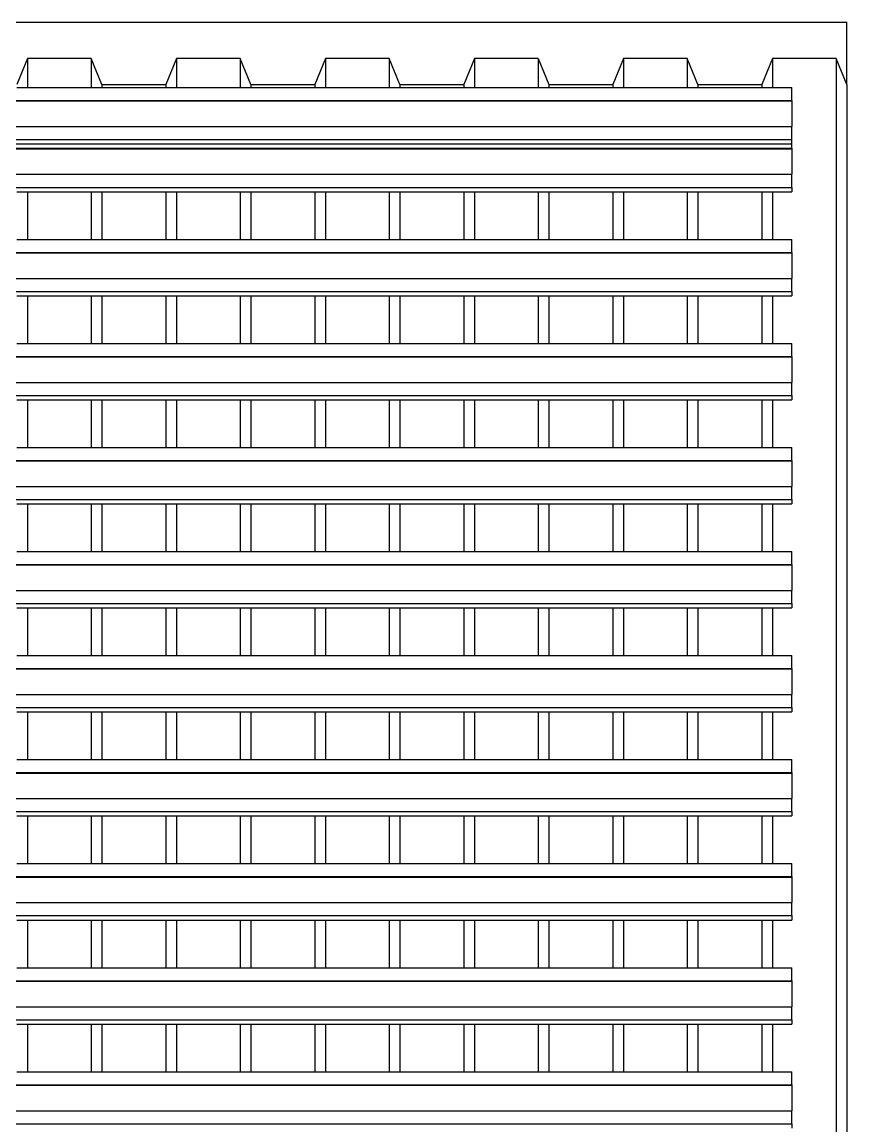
# Model space of a CAD drawing. Extents: x -60 to 60, y -13 to 16.
# Drawn here: x 19.107 to 20.671, y 10.571 to 12.664 of the extents above; entities that cross this region are included whole.
import ezdxf

# ---------------------------------------------------------------- set-up
doc = ezdxf.new("R2010")
doc.units = 0
doc.layers.get('0').update_dxf_attribs({"linetype": 'CONTINUOUS'})

msp = doc.modelspace()

# ---------------------------------------------------------------- linework, layer by layer
for p, q in [((17.564, 12.6642), (20.6706, 12.6642)), ((20.6706, 12.5458), (20.6706, 12.6642)), ((19.1173, 12.5951), (19.0971, 12.5458)), ((19.1173, 12.5951), (19.1173, 12.5402)), ((19.2383, 12.5951), (19.1173, 12.5951)), ((19.2383, 12.5951), (19.2383, 12.5402)), ((19.2585, 12.5458), (19.2383, 12.5951)), ((19.3997, 12.5951), (19.3796, 12.5458)), ((19.3997, 12.5951), (19.3997, 12.5402)), ((19.5208, 12.5951), (19.3997, 12.5951)), ((19.5208, 12.5951), (19.5208, 12.5402)), ((19.5409, 12.5458), (19.5208, 12.5951)), ((19.6821, 12.5951), (19.662, 12.5458)), ((19.6821, 12.5951), (19.6821, 12.5402)), ((19.8032, 12.5951), (19.6821, 12.5951)), ((19.8032, 12.5951), (19.8032, 12.5402)), ((19.8233, 12.5458), (19.8032, 12.5951)), ((19.9646, 12.5951), (19.9444, 12.5458)), ((19.9646, 12.5951), (19.9646, 12.5402)), ((20.0856, 12.5951), (19.9646, 12.5951)), ((20.0856, 12.5951), (20.0856, 12.5402)), ((20.0856, 12.5951), (20.1058, 12.5458)), ((20.247, 12.5951), (20.2268, 12.5458)), ((20.368, 12.5951), (20.247, 12.5951)), ((20.247, 12.5951), (20.247, 12.5402)), ((20.3882, 12.5458), (20.368, 12.5951)), ((20.368, 12.5951), (20.368, 12.5402)), ((20.5294, 12.5951), (20.5092, 12.5458)), ((20.6504, 12.5951), (20.5294, 12.5951)), ((20.5294, 12.5951), (20.5294, 12.5402)), ((20.6706, 12.5458), (20.6504, 12.5951)), ((20.6504, 12.5951), (20.6504, 9.7248)), ((19.0971, 12.5402), (19.1173, 12.5402)), ((19.1173, 12.5402), (19.2383, 12.5402)), ((19.2383, 12.5402), (19.2585, 12.5402)), ((19.2585, 12.5458), (19.2585, 12.5402)), ((19.2585, 12.5458), (19.3796, 12.5458)), ((19.2585, 12.5402), (19.3796, 12.5402)), ((19.3796, 12.5458), (19.3796, 12.5402)), ((19.3796, 12.5402), (19.3997, 12.5402)), ((19.3997, 12.5402), (19.5208, 12.5402)), ((19.5208, 12.5402), (19.5409, 12.5402)), ((19.5409, 12.5458), (19.5409, 12.5402)), ((19.5409, 12.5458), (19.662, 12.5458)), ((19.5409, 12.5402), (19.662, 12.5402)), ((19.662, 12.5458), (19.662, 12.5402)), ((19.662, 12.5402), (19.6821, 12.5402)), ((19.6821, 12.5402), (19.8032, 12.5402)), ((19.8032, 12.5402), (19.8233, 12.5402)), ((19.8233, 12.5458), (19.8233, 12.5402)), ((19.8233, 12.5458), (19.9444, 12.5458)), ((19.8233, 12.5402), (19.9444, 12.5402)), ((19.9444, 12.5458), (19.9444, 12.5402)), ((19.9444, 12.5402), (19.9646, 12.5402)), ((19.9646, 12.5402), (20.0856, 12.5402)), ((20.0856, 12.5402), (20.1058, 12.5402)), ((20.1058, 12.5458), (20.1058, 12.5402)), ((20.1058, 12.5458), (20.2268, 12.5458)), ((20.1058, 12.5402), (20.2268, 12.5402)), ((20.2268, 12.5458), (20.2268, 12.5402)), ((20.2268, 12.5402), (20.247, 12.5402)), ((20.247, 12.5402), (20.368, 12.5402)), ((20.368, 12.5402), (20.3882, 12.5402)), ((20.3882, 12.5458), (20.5092, 12.5458)), ((20.3882, 12.5458), (20.3882, 12.5402)), ((20.3882, 12.5402), (20.5092, 12.5402)), ((20.5092, 12.5458), (20.5092, 12.5402)), ((20.5092, 12.5402), (20.5294, 12.5402)), ((20.5294, 12.5402), (20.5664, 12.5402)), ((20.5664, 12.5155), (20.5664, 12.5402)), ((20.6706, 12.5458), (20.6706, 9.8133)), ((2.5664, 12.5155), (20.5664, 12.5155)), ((2.5664, 12.5147), (20.5664, 12.5147)), ((20.5664, 12.5155), (20.5664, 12.5147)), ((20.5664, 12.5147), (20.5664, 12.4662)), ((2.5664, 12.4662), (20.5664, 12.4662)), ((20.5664, 12.4415), (20.5664, 12.4662)), ((17.5664, 12.4415), (20.5664, 12.4415)), ((17.5664, 12.4333), (20.5664, 12.4333)), ((20.5664, 12.4333), (20.5664, 12.4415)), ((20.5664, 12.4248), (20.5664, 12.4333)), ((17.5664, 12.4248), (20.5664, 12.4248)), ((17.5664, 12.424), (20.5664, 12.424)), ((20.5664, 12.4248), (20.5664, 12.424)), ((20.5664, 12.424), (20.5664, 12.3755)), ((17.5664, 12.3755), (20.5664, 12.3755)), ((20.5664, 12.3508), (20.5664, 12.3755)), ((17.5664, 12.3508), (20.5664, 12.3508)), ((20.5664, 12.3508), (20.5664, 12.3426)), ((19.0971, 12.3426), (19.1173, 12.3426)), ((19.1173, 12.3426), (19.1173, 12.2522)), ((19.1173, 12.3426), (19.2383, 12.3426)), ((19.2383, 12.3426), (19.2383, 12.2522)), ((19.2383, 12.3426), (19.2585, 12.3426)), ((19.2585, 12.3426), (19.2585, 12.2522)), ((19.2585, 12.3426), (19.3796, 12.3426)), ((19.3796, 12.3426), (19.3796, 12.2522)), ((19.3796, 12.3426), (19.3997, 12.3426)), ((19.3997, 12.3426), (19.3997, 12.2522)), ((19.3997, 12.3426), (19.5208, 12.3426)), ((19.5208, 12.3426), (19.5208, 12.2522)), ((19.5208, 12.3426), (19.5409, 12.3426)), ((19.5409, 12.3426), (19.5409, 12.2522)), ((19.5409, 12.3426), (19.662, 12.3426)), ((19.662, 12.3426), (19.662, 12.2522)), ((19.662, 12.3426), (19.6821, 12.3426)), ((19.6821, 12.3426), (19.6821, 12.2522)), ((19.6821, 12.3426), (19.8032, 12.3426)), ((19.8032, 12.3426), (19.8032, 12.2522)), ((19.8032, 12.3426), (19.8233, 12.3426)), ((19.8233, 12.3426), (19.8233, 12.2522)), ((19.8233, 12.3426), (19.9444, 12.3426)), ((19.9444, 12.3426), (19.9444, 12.2522)), ((19.9444, 12.3426), (19.9646, 12.3426)), ((19.9646, 12.3426), (19.9646, 12.2522)), ((19.9646, 12.3426), (20.0856, 12.3426)), ((20.0856, 12.3426), (20.0856, 12.2522)), ((20.0856, 12.3426), (20.1058, 12.3426)), ((20.1058, 12.3426), (20.1058, 12.2522)), ((20.1058, 12.3426), (20.2268, 12.3426)), ((20.2268, 12.3426), (20.2268, 12.2522)), ((20.2268, 12.3426), (20.247, 12.3426)), ((20.247, 12.3426), (20.247, 12.2522)), ((20.247, 12.3426), (20.368, 12.3426)), ((20.368, 12.3426), (20.368, 12.2522)), ((20.368, 12.3426), (20.3882, 12.3426)), ((20.3882, 12.3426), (20.3882, 12.2522)), ((20.3882, 12.3426), (20.5092, 12.3426)), ((20.5092, 12.3426), (20.5092, 12.2522)), ((20.5092, 12.3426), (20.5294, 12.3426)), ((20.5294, 12.3426), (20.5294, 12.2522)), ((20.5294, 12.3426), (20.5664, 12.3426)), ((19.0971, 12.2522), (19.1173, 12.2522)), ((19.1173, 12.2522), (19.2383, 12.2522)), ((19.2383, 12.2522), (19.2585, 12.2522)), ((19.2585, 12.2522), (19.3796, 12.2522)), ((19.3796, 12.2522), (19.3997, 12.2522)), ((19.3997, 12.2522), (19.5208, 12.2522)), ((19.5208, 12.2522), (19.5409, 12.2522)), ((19.5409, 12.2522), (19.662, 12.2522)), ((19.662, 12.2522), (19.6821, 12.2522)), ((19.6821, 12.2522), (19.8032, 12.2522)), ((19.8032, 12.2522), (19.8233, 12.2522)), ((19.8233, 12.2522), (19.9444, 12.2522)), ((19.9444, 12.2522), (19.9646, 12.2522)), ((19.9646, 12.2522), (20.0856, 12.2522)), ((20.0856, 12.2522), (20.1058, 12.2522)), ((20.1058, 12.2522), (20.2268, 12.2522)), ((20.2268, 12.2522), (20.247, 12.2522)), ((20.247, 12.2522), (20.368, 12.2522)), ((20.368, 12.2522), (20.3882, 12.2522)), ((20.3882, 12.2522), (20.5092, 12.2522)), ((20.5092, 12.2522), (20.5294, 12.2522)), ((20.5294, 12.2522), (20.5664, 12.2522)), ((20.5664, 12.2275), (20.5664, 12.2522)), ((17.5664, 12.2275), (20.5664, 12.2275)), ((17.5664, 12.2267), (20.5664, 12.2267)), ((20.5664, 12.2275), (20.5664, 12.2267)), ((20.5664, 12.2267), (20.5664, 12.1782)), ((17.5664, 12.1782), (20.5664, 12.1782)), ((20.5664, 12.1535), (20.5664, 12.1782)), ((17.5664, 12.1535), (20.5664, 12.1535)), ((19.0971, 12.1453), (19.1173, 12.1453)), ((19.1173, 12.1453), (19.1173, 12.0549)), ((19.1173, 12.1453), (19.2383, 12.1453)), ((19.2383, 12.1453), (19.2383, 12.0549)), ((19.2383, 12.1453), (19.2585, 12.1453)), ((19.2585, 12.1453), (19.2585, 12.0549)), ((19.2585, 12.1453), (19.3796, 12.1453)), ((19.3796, 12.1453), (19.3796, 12.0549)), ((19.3796, 12.1453), (19.3997, 12.1453)), ((19.3997, 12.1453), (19.3997, 12.0549)), ((19.3997, 12.1453), (19.5208, 12.1453)), ((19.5208, 12.1453), (19.5208, 12.0549)), ((19.5208, 12.1453), (19.5409, 12.1453)), ((19.5409, 12.1453), (19.5409, 12.0549)), ((19.5409, 12.1453), (19.662, 12.1453)), ((19.662, 12.1453), (19.662, 12.0549)), ((19.662, 12.1453), (19.6821, 12.1453)), ((19.6821, 12.1453), (19.6821, 12.0549)), ((19.6821, 12.1453), (19.8032, 12.1453)), ((19.8032, 12.1453), (19.8032, 12.0549)), ((19.8032, 12.1453), (19.8233, 12.1453)), ((19.8233, 12.1453), (19.8233, 12.0549)), ((19.8233, 12.1453), (19.9444, 12.1453)), ((19.9444, 12.1453), (19.9444, 12.0549)), ((19.9444, 12.1453), (19.9646, 12.1453)), ((19.9646, 12.1453), (19.9646, 12.0549)), ((19.9646, 12.1453), (20.0856, 12.1453)), ((20.0856, 12.1453), (20.0856, 12.0549)), ((20.0856, 12.1453), (20.1058, 12.1453)), ((20.1058, 12.1453), (20.1058, 12.0549)), ((20.1058, 12.1453), (20.2268, 12.1453)), ((20.2268, 12.1453), (20.2268, 12.0549)), ((20.2268, 12.1453), (20.247, 12.1453)), ((20.247, 12.1453), (20.247, 12.0549)), ((20.247, 12.1453), (20.368, 12.1453)), ((20.368, 12.1453), (20.368, 12.0549)), ((20.368, 12.1453), (20.3882, 12.1453)), ((20.3882, 12.1453), (20.3882, 12.0549)), ((20.3882, 12.1453), (20.5092, 12.1453)), ((20.5092, 12.1453), (20.5092, 12.0549)), ((20.5092, 12.1453), (20.5294, 12.1453)), ((20.5294, 12.1453), (20.5294, 12.0549)), ((20.5294, 12.1453), (20.5664, 12.1453)), ((20.5664, 12.1535), (20.5664, 12.1453)), ((19.0971, 12.0549), (19.1173, 12.0549)), ((19.1173, 12.0549), (19.2383, 12.0549)), ((19.2383, 12.0549), (19.2585, 12.0549)), ((19.2585, 12.0549), (19.3796, 12.0549)), ((19.3796, 12.0549), (19.3997, 12.0549)), ((19.3997, 12.0549), (19.5208, 12.0549)), ((19.5208, 12.0549), (19.5409, 12.0549)), ((19.5409, 12.0549), (19.662, 12.0549)), ((19.662, 12.0549), (19.6821, 12.0549)), ((19.6821, 12.0549), (19.8032, 12.0549)), ((19.8032, 12.0549), (19.8233, 12.0549)), ((19.8233, 12.0549), (19.9444, 12.0549)), ((19.9444, 12.0549), (19.9646, 12.0549)), ((19.9646, 12.0549), (20.0856, 12.0549)), ((20.0856, 12.0549), (20.1058, 12.0549)), ((20.1058, 12.0549), (20.2268, 12.0549)), ((20.2268, 12.0549), (20.247, 12.0549)), ((20.247, 12.0549), (20.368, 12.0549)), ((20.368, 12.0549), (20.3882, 12.0549)), ((20.3882, 12.0549), (20.5092, 12.0549)), ((20.5092, 12.0549), (20.5294, 12.0549)), ((20.5294, 12.0549), (20.5664, 12.0549)), ((20.5664, 12.0302), (20.5664, 12.0549)), ((17.5664, 12.0302), (20.5664, 12.0302)), ((17.5664, 12.0294), (20.5664, 12.0294)), ((20.5664, 12.0302), (20.5664, 12.0294)), ((20.5664, 12.0294), (20.5664, 11.9809)), ((17.5664, 11.9809), (20.5664, 11.9809)), ((20.5664, 11.9562), (20.5664, 11.9809)), ((17.5664, 11.9562), (20.5664, 11.9562)), ((20.5664, 11.9562), (20.5664, 11.948)), ((19.0971, 11.948), (19.1173, 11.948)), ((19.1173, 11.948), (19.1173, 11.8576)), ((19.1173, 11.948), (19.2383, 11.948)), ((19.2383, 11.948), (19.2383, 11.8576)), ((19.2383, 11.948), (19.2585, 11.948)), ((19.2585, 11.948), (19.2585, 11.8576)), ((19.2585, 11.948), (19.3796, 11.948)), ((19.3796, 11.948), (19.3796, 11.8576)), ((19.3796, 11.948), (19.3997, 11.948)), ((19.3997, 11.948), (19.3997, 11.8576)), ((19.3997, 11.948), (19.5208, 11.948)), ((19.5208, 11.948), (19.5208, 11.8576)), ((19.5208, 11.948), (19.5409, 11.948)), ((19.5409, 11.948), (19.5409, 11.8576)), ((19.5409, 11.948), (19.662, 11.948)), ((19.662, 11.948), (19.662, 11.8576)), ((19.662, 11.948), (19.6821, 11.948)), ((19.6821, 11.948), (19.6821, 11.8576)), ((19.6821, 11.948), (19.8032, 11.948)), ((19.8032, 11.948), (19.8032, 11.8576)), ((19.8032, 11.948), (19.8233, 11.948)), ((19.8233, 11.948), (19.8233, 11.8576)), ((19.8233, 11.948), (19.9444, 11.948)), ((19.9444, 11.948), (19.9444, 11.8576)), ((19.9444, 11.948), (19.9646, 11.948)), ((19.9646, 11.948), (19.9646, 11.8576)), ((19.9646, 11.948), (20.0856, 11.948)), ((20.0856, 11.948), (20.0856, 11.8576)), ((20.0856, 11.948), (20.1058, 11.948)), ((20.1058, 11.948), (20.1058, 11.8576)), ((20.1058, 11.948), (20.2268, 11.948)), ((20.2268, 11.948), (20.2268, 11.8576)), ((20.2268, 11.948), (20.247, 11.948)), ((20.247, 11.948), (20.247, 11.8576)), ((20.247, 11.948), (20.368, 11.948)), ((20.368, 11.948), (20.368, 11.8576)), ((20.368, 11.948), (20.3882, 11.948)), ((20.3882, 11.948), (20.3882, 11.8576)), ((20.3882, 11.948), (20.5092, 11.948)), ((20.5092, 11.948), (20.5092, 11.8576)), ((20.5092, 11.948), (20.5294, 11.948)), ((20.5294, 11.948), (20.5294, 11.8576)), ((20.5294, 11.948), (20.5664, 11.948)), ((19.0971, 11.8576), (19.1173, 11.8576)), ((19.1173, 11.8576), (19.2383, 11.8576)), ((19.2383, 11.8576), (19.2585, 11.8576)), ((19.2585, 11.8576), (19.3796, 11.8576)), ((19.3796, 11.8576), (19.3997, 11.8576)), ((19.3997, 11.8576), (19.5208, 11.8576)), ((19.5208, 11.8576), (19.5409, 11.8576)), ((19.5409, 11.8576), (19.662, 11.8576)), ((19.662, 11.8576), (19.6821, 11.8576)), ((19.6821, 11.8576), (19.8032, 11.8576)), ((19.8032, 11.8576), (19.8233, 11.8576)), ((19.8233, 11.8576), (19.9444, 11.8576)), ((19.9444, 11.8576), (19.9646, 11.8576)), ((19.9646, 11.8576), (20.0856, 11.8576)), ((20.0856, 11.8576), (20.1058, 11.8576)), ((20.1058, 11.8576), (20.2268, 11.8576)), ((20.2268, 11.8576), (20.247, 11.8576)), ((20.247, 11.8576), (20.368, 11.8576)), ((20.368, 11.8576), (20.3882, 11.8576)), ((20.3882, 11.8576), (20.5092, 11.8576)), ((20.5092, 11.8576), (20.5294, 11.8576)), ((20.5294, 11.8576), (20.5664, 11.8576)), ((20.5664, 11.8329), (20.5664, 11.8576)), ((17.6564, 11.8329), (20.5664, 11.8329)), ((17.6564, 11.8321), (20.5664, 11.8321)), ((20.5664, 11.8329), (20.5664, 11.8321)), ((20.5664, 11.8321), (20.5664, 11.7836)), ((17.6564, 11.7836), (20.5664, 11.7836)), ((20.5664, 11.759), (20.5664, 11.7836)), ((17.6564, 11.759), (20.5664, 11.759)), ((19.0971, 11.7507), (19.1173, 11.7507)), ((19.1173, 11.7507), (19.1173, 11.6603)), ((19.1173, 11.7507), (19.2383, 11.7507)), ((19.2383, 11.7507), (19.2383, 11.6603)), ((19.2383, 11.7507), (19.2585, 11.7507)), ((19.2585, 11.7507), (19.2585, 11.6603)), ((19.2585, 11.7507), (19.3796, 11.7507)), ((19.3796, 11.7507), (19.3796, 11.6603)), ((19.3796, 11.7507), (19.3997, 11.7507)), ((19.3997, 11.7507), (19.3997, 11.6603)), ((19.3997, 11.7507), (19.5208, 11.7507)), ((19.5208, 11.7507), (19.5208, 11.6603)), ((19.5208, 11.7507), (19.5409, 11.7507)), ((19.5409, 11.7507), (19.5409, 11.6603)), ((19.5409, 11.7507), (19.662, 11.7507)), ((19.662, 11.7507), (19.662, 11.6603)), ((19.662, 11.7507), (19.6821, 11.7507)), ((19.6821, 11.7507), (19.6821, 11.6603)), ((19.6821, 11.7507), (19.8032, 11.7507)), ((19.8032, 11.7507), (19.8032, 11.6603)), ((19.8032, 11.7507), (19.8233, 11.7507)), ((19.8233, 11.7507), (19.8233, 11.6603)), ((19.8233, 11.7507), (19.9444, 11.7507)), ((19.9444, 11.7507), (19.9444, 11.6603)), ((19.9444, 11.7507), (19.9646, 11.7507)), ((19.9646, 11.7507), (19.9646, 11.6603)), ((19.9646, 11.7507), (20.0856, 11.7507)), ((20.0856, 11.7507), (20.0856, 11.6603)), ((20.0856, 11.7507), (20.1058, 11.7507)), ((20.1058, 11.7507), (20.1058, 11.6603)), ((20.1058, 11.7507), (20.2268, 11.7507)), ((20.2268, 11.7507), (20.2268, 11.6603)), ((20.2268, 11.7507), (20.247, 11.7507)), ((20.247, 11.7507), (20.247, 11.6603)), ((20.247, 11.7507), (20.368, 11.7507)), ((20.368, 11.7507), (20.368, 11.6603)), ((20.368, 11.7507), (20.3882, 11.7507)), ((20.3882, 11.7507), (20.3882, 11.6603)), ((20.3882, 11.7507), (20.5092, 11.7507)), ((20.5092, 11.7507), (20.5092, 11.6603)), ((20.5092, 11.7507), (20.5294, 11.7507)), ((20.5294, 11.7507), (20.5294, 11.6603)), ((20.5294, 11.7507), (20.5664, 11.7507)), ((20.5664, 11.759), (20.5664, 11.7507)), ((19.0971, 11.6603), (19.1173, 11.6603)), ((19.1173, 11.6603), (19.2383, 11.6603)), ((19.2383, 11.6603), (19.2585, 11.6603)), ((19.2585, 11.6603), (19.3796, 11.6603)), ((19.3796, 11.6603), (19.3997, 11.6603)), ((19.3997, 11.6603), (19.5208, 11.6603)), ((19.5208, 11.6603), (19.5409, 11.6603)), ((19.5409, 11.6603), (19.662, 11.6603)), ((19.662, 11.6603), (19.6821, 11.6603)), ((19.6821, 11.6603), (19.8032, 11.6603)), ((19.8032, 11.6603), (19.8233, 11.6603)), ((19.8233, 11.6603), (19.9444, 11.6603)), ((19.9444, 11.6603), (19.9646, 11.6603)), ((19.9646, 11.6603), (20.0856, 11.6603)), ((20.0856, 11.6603), (20.1058, 11.6603)), ((20.1058, 11.6603), (20.2268, 11.6603)), ((20.2268, 11.6603), (20.247, 11.6603)), ((20.247, 11.6603), (20.368, 11.6603)), ((20.368, 11.6603), (20.3882, 11.6603)), ((20.3882, 11.6603), (20.5092, 11.6603)), ((20.5092, 11.6603), (20.5294, 11.6603)), ((20.5294, 11.6603), (20.5664, 11.6603)), ((20.5664, 11.6357), (20.5664, 11.6603)), ((17.6564, 11.6357), (20.5664, 11.6357)), ((17.6564, 11.6348), (20.5664, 11.6348)), ((20.5664, 11.6357), (20.5664, 11.6348)), ((20.5664, 11.6348), (20.5664, 11.5863)), ((17.6564, 11.5863), (20.5664, 11.5863)), ((20.5664, 11.5617), (20.5664, 11.5863)), ((17.6564, 11.5617), (20.5664, 11.5617)), ((19.0971, 11.5535), (19.1173, 11.5535)), ((19.1173, 11.5535), (19.1173, 11.463)), ((19.1173, 11.5535), (19.2383, 11.5535)), ((19.2383, 11.5535), (19.2383, 11.463)), ((19.2383, 11.5535), (19.2585, 11.5535)), ((19.2585, 11.5535), (19.2585, 11.463)), ((19.2585, 11.5535), (19.3796, 11.5535)), ((19.3796, 11.5535), (19.3796, 11.463)), ((19.3796, 11.5535), (19.3997, 11.5535)), ((19.3997, 11.5535), (19.3997, 11.463)), ((19.3997, 11.5535), (19.5208, 11.5535)), ((19.5208, 11.5535), (19.5208, 11.463)), ((19.5208, 11.5535), (19.5409, 11.5535)), ((19.5409, 11.5535), (19.5409, 11.463)), ((19.5409, 11.5535), (19.662, 11.5535)), ((19.662, 11.5535), (19.662, 11.463)), ((19.662, 11.5535), (19.6821, 11.5535)), ((19.6821, 11.5535), (19.6821, 11.463)), ((19.6821, 11.5535), (19.8032, 11.5535)), ((19.8032, 11.5535), (19.8032, 11.463)), ((19.8032, 11.5535), (19.8233, 11.5535)), ((19.8233, 11.5535), (19.8233, 11.463)), ((19.8233, 11.5535), (19.9444, 11.5535)), ((19.9444, 11.5535), (19.9444, 11.463)), ((19.9444, 11.5535), (19.9646, 11.5535)), ((19.9646, 11.5535), (19.9646, 11.463)), ((19.9646, 11.5535), (20.0856, 11.5535)), ((20.0856, 11.5535), (20.0856, 11.463)), ((20.0856, 11.5535), (20.1058, 11.5535)), ((20.1058, 11.5535), (20.1058, 11.463)), ((20.1058, 11.5535), (20.2268, 11.5535)), ((20.2268, 11.5535), (20.2268, 11.463)), ((20.2268, 11.5535), (20.247, 11.5535)), ((20.247, 11.5535), (20.247, 11.463)), ((20.247, 11.5535), (20.368, 11.5535)), ((20.368, 11.5535), (20.368, 11.463)), ((20.368, 11.5535), (20.3882, 11.5535)), ((20.3882, 11.5535), (20.3882, 11.463)), ((20.3882, 11.5535), (20.5092, 11.5535)), ((20.5092, 11.5535), (20.5092, 11.463)), ((20.5092, 11.5535), (20.5294, 11.5535)), ((20.5294, 11.5535), (20.5294, 11.463)), ((20.5294, 11.5535), (20.5664, 11.5535)), ((20.5664, 11.5617), (20.5664, 11.5535)), ((19.0971, 11.463), (19.1173, 11.463)), ((19.1173, 11.463), (19.2383, 11.463)), ((19.2383, 11.463), (19.2585, 11.463)), ((19.2585, 11.463), (19.3796, 11.463)), ((19.3796, 11.463), (19.3997, 11.463)), ((19.3997, 11.463), (19.5208, 11.463)), ((19.5208, 11.463), (19.5409, 11.463)), ((19.5409, 11.463), (19.662, 11.463)), ((19.662, 11.463), (19.6821, 11.463)), ((19.6821, 11.463), (19.8032, 11.463)), ((19.8032, 11.463), (19.8233, 11.463)), ((19.8233, 11.463), (19.9444, 11.463)), ((19.9444, 11.463), (19.9646, 11.463)), ((19.9646, 11.463), (20.0856, 11.463)), ((20.0856, 11.463), (20.1058, 11.463)), ((20.1058, 11.463), (20.2268, 11.463)), ((20.2268, 11.463), (20.247, 11.463)), ((20.247, 11.463), (20.368, 11.463)), ((20.368, 11.463), (20.3882, 11.463)), ((20.3882, 11.463), (20.5092, 11.463)), ((20.5092, 11.463), (20.5294, 11.463)), ((20.5294, 11.463), (20.5664, 11.463)), ((20.5664, 11.4384), (20.5664, 11.463)), ((17.6564, 11.4384), (20.5664, 11.4384)), ((17.6564, 11.4376), (20.5664, 11.4376)), ((20.5664, 11.4384), (20.5664, 11.4376)), ((20.5664, 11.4376), (20.5664, 11.3891)), ((17.6564, 11.3891), (20.5664, 11.3891)), ((20.5664, 11.3644), (20.5664, 11.3891)), ((17.6564, 11.3644), (20.5664, 11.3644)), ((19.0971, 11.3562), (19.1173, 11.3562)), ((19.1173, 11.3562), (19.1173, 11.2658)), ((19.1173, 11.3562), (19.2383, 11.3562)), ((19.2383, 11.3562), (19.2383, 11.2658)), ((19.2383, 11.3562), (19.2585, 11.3562)), ((19.2585, 11.3562), (19.2585, 11.2658)), ((19.2585, 11.3562), (19.3796, 11.3562)), ((19.3796, 11.3562), (19.3796, 11.2658)), ((19.3796, 11.3562), (19.3997, 11.3562)), ((19.3997, 11.3562), (19.3997, 11.2658)), ((19.3997, 11.3562), (19.5208, 11.3562)), ((19.5208, 11.3562), (19.5208, 11.2658)), ((19.5208, 11.3562), (19.5409, 11.3562)), ((19.5409, 11.3562), (19.5409, 11.2658)), ((19.5409, 11.3562), (19.662, 11.3562)), ((19.662, 11.3562), (19.662, 11.2658)), ((19.662, 11.3562), (19.6821, 11.3562)), ((19.6821, 11.3562), (19.6821, 11.2658)), ((19.6821, 11.3562), (19.8032, 11.3562)), ((19.8032, 11.3562), (19.8032, 11.2658)), ((19.8032, 11.3562), (19.8233, 11.3562)), ((19.8233, 11.3562), (19.8233, 11.2658)), ((19.8233, 11.3562), (19.9444, 11.3562)), ((19.9444, 11.3562), (19.9444, 11.2658)), ((19.9444, 11.3562), (19.9646, 11.3562)), ((19.9646, 11.3562), (19.9646, 11.2658)), ((19.9646, 11.3562), (20.0856, 11.3562)), ((20.0856, 11.3562), (20.0856, 11.2658)), ((20.0856, 11.3562), (20.1058, 11.3562)), ((20.1058, 11.3562), (20.1058, 11.2658)), ((20.1058, 11.3562), (20.2268, 11.3562)), ((20.2268, 11.3562), (20.2268, 11.2658)), ((20.2268, 11.3562), (20.247, 11.3562)), ((20.247, 11.3562), (20.247, 11.2658)), ((20.247, 11.3562), (20.368, 11.3562)), ((20.368, 11.3562), (20.368, 11.2658)), ((20.368, 11.3562), (20.3882, 11.3562)), ((20.3882, 11.3562), (20.3882, 11.2658)), ((20.3882, 11.3562), (20.5092, 11.3562)), ((20.5092, 11.3562), (20.5092, 11.2658)), ((20.5092, 11.3562), (20.5294, 11.3562)), ((20.5294, 11.3562), (20.5294, 11.2658)), ((20.5294, 11.3562), (20.5664, 11.3562)), ((20.5664, 11.3644), (20.5664, 11.3562)), ((19.0971, 11.2658), (19.1173, 11.2658)), ((19.1173, 11.2658), (19.2383, 11.2658)), ((19.2383, 11.2658), (19.2585, 11.2658)), ((19.2585, 11.2658), (19.3796, 11.2658)), ((19.3796, 11.2658), (19.3997, 11.2658)), ((19.3997, 11.2658), (19.5208, 11.2658)), ((19.5208, 11.2658), (19.5409, 11.2658)), ((19.5409, 11.2658), (19.662, 11.2658)), ((19.662, 11.2658), (19.6821, 11.2658)), ((19.6821, 11.2658), (19.8032, 11.2658)), ((19.8032, 11.2658), (19.8233, 11.2658)), ((19.8233, 11.2658), (19.9444, 11.2658)), ((19.9444, 11.2658), (19.9646, 11.2658)), ((19.9646, 11.2658), (20.0856, 11.2658)), ((20.0856, 11.2658), (20.1058, 11.2658)), ((20.1058, 11.2658), (20.2268, 11.2658)), ((20.2268, 11.2658), (20.247, 11.2658)), ((20.247, 11.2658), (20.368, 11.2658)), ((20.368, 11.2658), (20.3882, 11.2658)), ((20.3882, 11.2658), (20.5092, 11.2658)), ((20.5092, 11.2658), (20.5294, 11.2658)), ((20.5294, 11.2658), (20.5664, 11.2658)), ((20.5664, 11.2411), (20.5664, 11.2658)), ((17.6564, 11.2411), (20.5664, 11.2411)), ((17.6564, 11.2403), (20.5664, 11.2403)), ((20.5664, 11.2411), (20.5664, 11.2403)), ((20.5664, 11.2403), (20.5664, 11.1918)), ((17.6564, 11.1918), (20.5664, 11.1918)), ((20.5664, 11.1671), (20.5664, 11.1918)), ((17.6564, 11.1671), (20.5664, 11.1671)), ((19.0971, 11.1589), (19.1173, 11.1589)), ((19.1173, 11.1589), (19.1173, 11.0685)), ((19.1173, 11.1589), (19.2383, 11.1589)), ((19.2383, 11.1589), (19.2383, 11.0685)), ((19.2383, 11.1589), (19.2585, 11.1589)), ((19.2585, 11.1589), (19.2585, 11.0685)), ((19.2585, 11.1589), (19.3796, 11.1589)), ((19.3796, 11.1589), (19.3796, 11.0685)), ((19.3796, 11.1589), (19.3997, 11.1589)), ((19.3997, 11.1589), (19.3997, 11.0685)), ((19.3997, 11.1589), (19.5208, 11.1589)), ((19.5208, 11.1589), (19.5208, 11.0685)), ((19.5208, 11.1589), (19.5409, 11.1589)), ((19.5409, 11.1589), (19.5409, 11.0685)), ((19.5409, 11.1589), (19.662, 11.1589)), ((19.662, 11.1589), (19.662, 11.0685)), ((19.662, 11.1589), (19.6821, 11.1589)), ((19.6821, 11.1589), (19.6821, 11.0685)), ((19.6821, 11.1589), (19.8032, 11.1589)), ((19.8032, 11.1589), (19.8032, 11.0685)), ((19.8032, 11.1589), (19.8233, 11.1589)), ((19.8233, 11.1589), (19.8233, 11.0685)), ((19.8233, 11.1589), (19.9444, 11.1589)), ((19.9444, 11.1589), (19.9444, 11.0685)), ((19.9444, 11.1589), (19.9646, 11.1589)), ((19.9646, 11.1589), (19.9646, 11.0685)), ((19.9646, 11.1589), (20.0856, 11.1589)), ((20.0856, 11.1589), (20.0856, 11.0685)), ((20.0856, 11.1589), (20.1058, 11.1589)), ((20.1058, 11.1589), (20.1058, 11.0685)), ((20.1058, 11.1589), (20.2268, 11.1589)), ((20.2268, 11.1589), (20.2268, 11.0685)), ((20.2268, 11.1589), (20.247, 11.1589)), ((20.247, 11.1589), (20.247, 11.0685)), ((20.247, 11.1589), (20.368, 11.1589)), ((20.368, 11.1589), (20.368, 11.0685)), ((20.368, 11.1589), (20.3882, 11.1589)), ((20.3882, 11.1589), (20.3882, 11.0685)), ((20.3882, 11.1589), (20.5092, 11.1589)), ((20.5092, 11.1589), (20.5092, 11.0685)), ((20.5092, 11.1589), (20.5294, 11.1589)), ((20.5294, 11.1589), (20.5294, 11.0685)), ((20.5294, 11.1589), (20.5664, 11.1589)), ((20.5664, 11.1671), (20.5664, 11.1589)), ((19.0971, 11.0685), (19.1173, 11.0685)), ((19.1173, 11.0685), (19.2383, 11.0685)), ((19.2383, 11.0685), (19.2585, 11.0685)), ((19.2585, 11.0685), (19.3796, 11.0685)), ((19.3796, 11.0685), (19.3997, 11.0685)), ((19.3997, 11.0685), (19.5208, 11.0685)), ((19.5208, 11.0685), (19.5409, 11.0685)), ((19.5409, 11.0685), (19.662, 11.0685)), ((19.662, 11.0685), (19.6821, 11.0685)), ((19.6821, 11.0685), (19.8032, 11.0685)), ((19.8032, 11.0685), (19.8233, 11.0685)), ((19.8233, 11.0685), (19.9444, 11.0685)), ((19.9444, 11.0685), (19.9646, 11.0685)), ((19.9646, 11.0685), (20.0856, 11.0685)), ((20.0856, 11.0685), (20.1058, 11.0685)), ((20.1058, 11.0685), (20.2268, 11.0685)), ((20.2268, 11.0685), (20.247, 11.0685)), ((20.247, 11.0685), (20.368, 11.0685)), ((20.368, 11.0685), (20.3882, 11.0685)), ((20.3882, 11.0685), (20.5092, 11.0685)), ((20.5092, 11.0685), (20.5294, 11.0685)), ((20.5294, 11.0685), (20.5664, 11.0685)), ((20.5664, 11.0438), (20.5664, 11.0685)), ((17.6564, 11.0438), (20.5664, 11.0438)), ((17.6564, 11.043), (20.5664, 11.043)), ((20.5664, 11.0438), (20.5664, 11.043)), ((20.5664, 11.043), (20.5664, 10.9945)), ((17.6564, 10.9945), (20.5664, 10.9945)), ((20.5664, 10.9699), (20.5664, 10.9945)), ((17.6564, 10.9699), (20.5664, 10.9699)), ((20.5664, 10.9699), (20.5664, 10.9616)), ((19.0971, 10.9616), (19.1173, 10.9616)), ((19.1173, 10.9616), (19.1173, 10.8712)), ((19.1173, 10.9616), (19.2383, 10.9616)), ((19.2383, 10.9616), (19.2383, 10.8712)), ((19.2383, 10.9616), (19.2585, 10.9616)), ((19.2585, 10.9616), (19.2585, 10.8712)), ((19.2585, 10.9616), (19.3796, 10.9616)), ((19.3796, 10.9616), (19.3796, 10.8712)), ((19.3796, 10.9616), (19.3997, 10.9616)), ((19.3997, 10.9616), (19.3997, 10.8712)), ((19.3997, 10.9616), (19.5208, 10.9616)), ((19.5208, 10.9616), (19.5208, 10.8712)), ((19.5208, 10.9616), (19.5409, 10.9616)), ((19.5409, 10.9616), (19.5409, 10.8712)), ((19.5409, 10.9616), (19.662, 10.9616)), ((19.662, 10.9616), (19.662, 10.8712)), ((19.662, 10.9616), (19.6821, 10.9616)), ((19.6821, 10.9616), (19.6821, 10.8712)), ((19.6821, 10.9616), (19.8032, 10.9616)), ((19.8032, 10.9616), (19.8032, 10.8712)), ((19.8032, 10.9616), (19.8233, 10.9616)), ((19.8233, 10.9616), (19.8233, 10.8712)), ((19.8233, 10.9616), (19.9444, 10.9616)), ((19.9444, 10.9616), (19.9444, 10.8712)), ((19.9444, 10.9616), (19.9646, 10.9616)), ((19.9646, 10.9616), (19.9646, 10.8712)), ((19.9646, 10.9616), (20.0856, 10.9616)), ((20.0856, 10.9616), (20.0856, 10.8712)), ((20.0856, 10.9616), (20.1058, 10.9616)), ((20.1058, 10.9616), (20.1058, 10.8712)), ((20.1058, 10.9616), (20.2268, 10.9616)), ((20.2268, 10.9616), (20.2268, 10.8712)), ((20.2268, 10.9616), (20.247, 10.9616)), ((20.247, 10.9616), (20.247, 10.8712)), ((20.247, 10.9616), (20.368, 10.9616)), ((20.368, 10.9616), (20.368, 10.8712)), ((20.368, 10.9616), (20.3882, 10.9616)), ((20.3882, 10.9616), (20.3882, 10.8712)), ((20.3882, 10.9616), (20.5092, 10.9616)), ((20.5092, 10.9616), (20.5092, 10.8712)), ((20.5092, 10.9616), (20.5294, 10.9616)), ((20.5294, 10.9616), (20.5294, 10.8712)), ((20.5294, 10.9616), (20.5664, 10.9616)), ((19.0971, 10.8712), (19.1173, 10.8712)), ((19.1173, 10.8712), (19.2383, 10.8712)), ((19.2383, 10.8712), (19.2585, 10.8712)), ((19.2585, 10.8712), (19.3796, 10.8712)), ((19.3796, 10.8712), (19.3997, 10.8712)), ((19.3997, 10.8712), (19.5208, 10.8712)), ((19.5208, 10.8712), (19.5409, 10.8712)), ((19.5409, 10.8712), (19.662, 10.8712)), ((19.662, 10.8712), (19.6821, 10.8712)), ((19.6821, 10.8712), (19.8032, 10.8712)), ((19.8032, 10.8712), (19.8233, 10.8712)), ((19.8233, 10.8712), (19.9444, 10.8712)), ((19.9444, 10.8712), (19.9646, 10.8712)), ((19.9646, 10.8712), (20.0856, 10.8712)), ((20.0856, 10.8712), (20.1058, 10.8712)), ((20.1058, 10.8712), (20.2268, 10.8712)), ((20.2268, 10.8712), (20.247, 10.8712)), ((20.247, 10.8712), (20.368, 10.8712)), ((20.368, 10.8712), (20.3882, 10.8712)), ((20.3882, 10.8712), (20.5092, 10.8712)), ((20.5092, 10.8712), (20.5294, 10.8712)), ((20.5294, 10.8712), (20.5664, 10.8712)), ((20.5664, 10.8466), (20.5664, 10.8712)), ((17.6564, 10.8466), (20.5664, 10.8466)), ((17.6564, 10.8457), (20.5664, 10.8457)), ((20.5664, 10.8466), (20.5664, 10.8457)), ((20.5664, 10.8457), (20.5664, 10.7972)), ((17.6564, 10.7972), (20.5664, 10.7972)), ((20.5664, 10.7726), (20.5664, 10.7972)), ((17.6564, 10.7726), (20.5664, 10.7726)), ((19.0971, 10.7644), (19.1173, 10.7644)), ((19.1173, 10.7644), (19.1173, 10.6739)), ((19.1173, 10.7644), (19.2383, 10.7644)), ((19.2383, 10.7644), (19.2383, 10.6739)), ((19.2383, 10.7644), (19.2585, 10.7644)), ((19.2585, 10.7644), (19.2585, 10.6739)), ((19.2585, 10.7644), (19.3796, 10.7644)), ((19.3796, 10.7644), (19.3796, 10.6739)), ((19.3796, 10.7644), (19.3997, 10.7644)), ((19.3997, 10.7644), (19.3997, 10.6739)), ((19.3997, 10.7644), (19.5208, 10.7644)), ((19.5208, 10.7644), (19.5208, 10.6739)), ((19.5208, 10.7644), (19.5409, 10.7644)), ((19.5409, 10.7644), (19.5409, 10.6739)), ((19.5409, 10.7644), (19.662, 10.7644)), ((19.662, 10.7644), (19.662, 10.6739)), ((19.662, 10.7644), (19.6821, 10.7644)), ((19.6821, 10.7644), (19.6821, 10.6739)), ((19.6821, 10.7644), (19.8032, 10.7644)), ((19.8032, 10.7644), (19.8032, 10.6739)), ((19.8032, 10.7644), (19.8233, 10.7644)), ((19.8233, 10.7644), (19.8233, 10.6739)), ((19.8233, 10.7644), (19.9444, 10.7644)), ((19.9444, 10.7644), (19.9444, 10.6739)), ((19.9444, 10.7644), (19.9646, 10.7644)), ((19.9646, 10.7644), (19.9646, 10.6739)), ((19.9646, 10.7644), (20.0856, 10.7644)), ((20.0856, 10.7644), (20.0856, 10.6739)), ((20.0856, 10.7644), (20.1058, 10.7644)), ((20.1058, 10.7644), (20.1058, 10.6739)), ((20.1058, 10.7644), (20.2268, 10.7644)), ((20.2268, 10.7644), (20.2268, 10.6739)), ((20.2268, 10.7644), (20.247, 10.7644)), ((20.247, 10.7644), (20.247, 10.6739)), ((20.247, 10.7644), (20.368, 10.7644)), ((20.368, 10.7644), (20.368, 10.6739)), ((20.368, 10.7644), (20.3882, 10.7644)), ((20.3882, 10.7644), (20.3882, 10.6739)), ((20.3882, 10.7644), (20.5092, 10.7644)), ((20.5092, 10.7644), (20.5092, 10.6739)), ((20.5092, 10.7644), (20.5294, 10.7644)), ((20.5294, 10.7644), (20.5294, 10.6739)), ((20.5294, 10.7644), (20.5664, 10.7644)), ((20.5664, 10.7726), (20.5664, 10.7644)), ((19.0971, 10.6739), (19.1173, 10.6739)), ((19.1173, 10.6739), (19.2383, 10.6739)), ((19.2383, 10.6739), (19.2585, 10.6739)), ((19.2585, 10.6739), (19.3796, 10.6739)), ((19.3796, 10.6739), (19.3997, 10.6739)), ((19.3997, 10.6739), (19.5208, 10.6739)), ((19.5208, 10.6739), (19.5409, 10.6739)), ((19.5409, 10.6739), (19.662, 10.6739)), ((19.662, 10.6739), (19.6821, 10.6739)), ((19.6821, 10.6739), (19.8032, 10.6739)), ((19.8032, 10.6739), (19.8233, 10.6739)), ((19.8233, 10.6739), (19.9444, 10.6739)), ((19.9444, 10.6739), (19.9646, 10.6739)), ((19.9646, 10.6739), (20.0856, 10.6739)), ((20.0856, 10.6739), (20.1058, 10.6739)), ((20.1058, 10.6739), (20.2268, 10.6739)), ((20.2268, 10.6739), (20.247, 10.6739)), ((20.247, 10.6739), (20.368, 10.6739)), ((20.368, 10.6739), (20.3882, 10.6739)), ((20.3882, 10.6739), (20.5092, 10.6739)), ((20.5092, 10.6739), (20.5294, 10.6739)), ((20.5294, 10.6739), (20.5664, 10.6739)), ((20.5664, 10.6493), (20.5664, 10.6739)), ((17.6564, 10.6493), (20.5664, 10.6493)), ((17.6564, 10.6485), (20.5664, 10.6485)), ((20.5664, 10.6493), (20.5664, 10.6485)), ((20.5664, 10.6485), (20.5664, 10.6)), ((17.6564, 10.6), (20.5664, 10.6)), ((20.5664, 10.5753), (20.5664, 10.6)), ((17.6564, 10.5753), (20.5664, 10.5753)), ((20.5664, 10.5753), (20.5664, 10.5671))]:
    msp.add_line(p, q)

doc.saveas('drawing.dxf')
